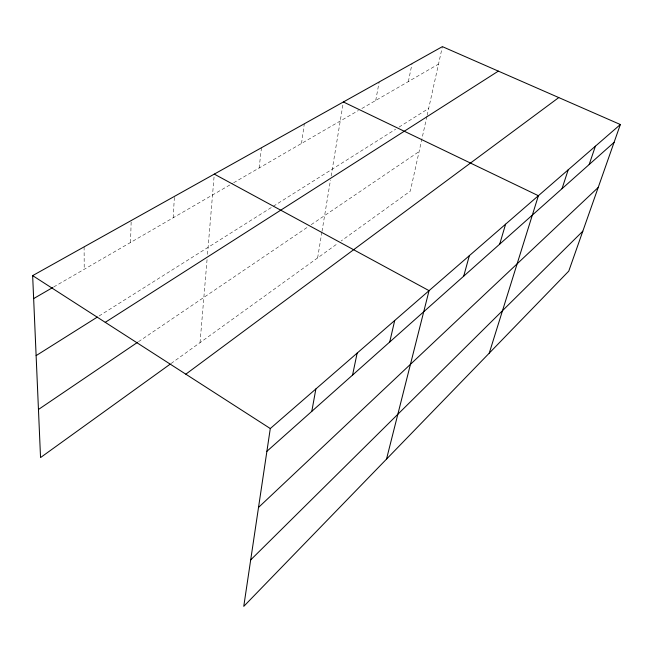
<?xml version="1.0" encoding="UTF-8"?>
<svg xmlns="http://www.w3.org/2000/svg" width="653" height="653" viewBox="0 0 653 653"><rect width="100%" height="100%" fill="white"/><g stroke="black" fill="none" stroke-linecap="round" stroke-linejoin="round"><path stroke-width="0.49" stroke-dasharray="3.27 2.45" d="M130.559 242.467L131.18 220.559M173.184 217.776L174.424 196.39M200.03 342.645L207.164 258.351M207.499 254.344L214.29 174.114M259.135 167.992L261.469 147.741M301.523 143.448L304.306 123.801M317.619 257.919L321.847 232.321M322.011 231.333L330.491 179.999M331.144 176.049L343.38 101.966M375.72 100.48L379.164 81.968M408.37 81.568L412.059 63.586M426.931 116.283L410.313 191.133L341.135 240.981M427.152 115.303L442.391 46.632M171.07 363.517L337.895 243.316M138.485 341.699L307.873 226.926M311.22 224.656L419.095 151.561M99.06 315.995L395.661 129.229M399.032 127.098L428.67 108.439M53.701 286.977L232.754 183.281M233.627 182.767L358.407 110.504M361.868 108.496L438.514 64.108M84.098 246.875L84.213 269.305"/><path stroke-width="0.98" d="M620.35 124.527L270.293 428.539L243.757 606.368L568.763 271.126L620.35 124.527L442.391 46.632L32.65 275.623L40.543 457.565L170.237 364.113M311.808 411.341L315.864 388.968M352.563 375.075L357.142 353.11M389.719 342.009L394.714 320.484M386.511 459.116L429.054 290.658L214.29 174.114M463.695 276.186L469.344 255.674M499.708 244.132L505.593 224.191M489.244 353.151L538.39 195.712L343.38 101.966M562.029 188.676L568.2 169.821M589.169 164.523L595.405 146.19M250.687 559.923L582.827 231.178M258.523 507.43L598.197 187.476M266.897 451.305L614.073 142.37M185.819 374.185L558.772 97.575M38.462 409.48L137.644 342.27M105.247 322.337L498.337 71.12M36.119 355.624L97.346 317.072M33.646 298.592L52.828 287.483M32.65 275.623L270.293 428.539"/></g></svg>
